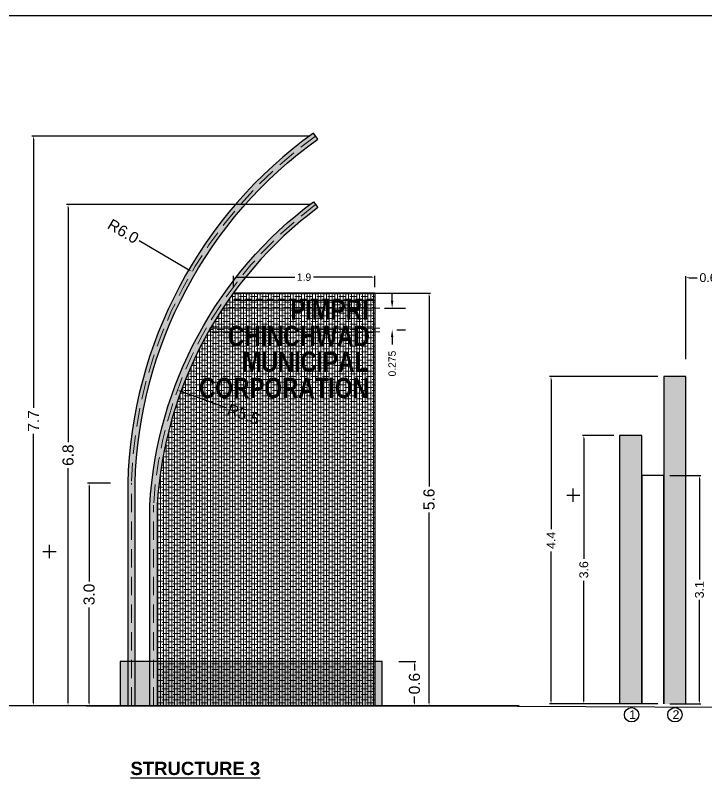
# Model space of a CAD drawing. Header units: metres. Extents: x 6 to 601, y -20 to 118.
# Drawn here: x 57.08 to 66.44, y 13.53 to 24.06 of the extents above; entities that cross this region are included whole.
import ezdxf

# ---------------------------------------------------------------- set-up
doc = ezdxf.new("R2010")
doc.units = ezdxf.units.M
doc.header["$MEASUREMENT"] = 0
for name, pattern in [('ACAD_ISO02W100', [15, 12, -3]), ('DASHED', [0.75, 0.5, -0.25]), ('HIDDEN', [0.375, 0.25, -0.125])]:
    doc.linetypes.add(name, pattern=pattern)
doc.layers.add('grid', color=8, linetype='ACAD_ISO02W100', lineweight=0)
for name, color, linetype in [('HATCH', 8, 'Continuous'), ('PEDESTAL', 240, 'HIDDEN'), ('ProfileEdges', 7, 'Continuous')]:
    doc.layers.add(name, color=color, linetype=linetype)
doc.styles.add('AR', font='arial.ttf')
doc.styles.add('ARIAL', font='arialbd.ttf', dxfattribs={"width": 0.8})
doc.styles.get("Standard").update_dxf_attribs({"font": 'arial.ttf'})
doc.dimstyles.get("Standard").update_dxf_attribs({"dimtxt": 0.18, "dimasz": 0.18, "dimexe": 0.18, "dimexo": 0.0625, "dimgap": 0.09, "dimtad": 0, "dimdec": 4, "dimzin": 0, "dimdsep": 46, "dimtxsty": 'Standard', "dimcen": 0.09, "dimadec": 0, "dimazin": 0, "dimtfac": 1, "dimtdec": 4, "dimtofl": 0, "dimtmove": 0, "dimatfit": 3, "dimfxl": 1, "dimtolj": 1, "dimtzin": 0, "dimarcsym": 0})

# ---------------------------------------------------------------- blocks, each defined once
blk = doc.blocks.new('*D124')
at = {"color": 0, "lineweight": -2, "transparency": 16777216}
for p, q in [((61.78045211831555, 20.29633216897879), (62.70919517352543, 20.29633216897879)), ((62.68919517352543, 20.25633216897879), (62.68919517352543, 17.67282602982444)), ((62.68919517352543, 14.73633216897842), (62.68919517352543, 17.31983830813277)), ((62.03266777854729, 14.69633216897842), (62.70919517352544, 14.69633216897842))]:
    blk.add_line(p, q, dxfattribs=at)
at = {"color": 0, "transparency": 16777216}
for points in [[(62.68252850685876, 20.25633216897879), (62.69586184019209, 20.25633216897879), (62.68919517352543, 20.29633216897879)], [(62.68252850685877, 14.73633216897842), (62.6958618401921, 14.73633216897842), (62.68919517352543, 14.69633216897842)]]:
    blk.add_solid(points, dxfattribs=at)
at = {"layer": 'Defpoints', "color": 0, "transparency": 16777216}
for p in [(61.70045211831555, 20.29633216897879), (61.95266777854729, 14.69633216897842), (62.68919517352543, 14.69633216897842)]:
    blk.add_point(p, dxfattribs=at)
at = {"color": 0, "transparency": 16777216, "insert": (62.68919517352542, 17.49633216897858), "char_height": 0.15, "attachment_point": 5, "rotation": 90}
blk.add_mtext('\\A1;5.6', dxfattribs=at)
blk = doc.blocks.new('*D115')
at = {"color": 0, "lineweight": -2, "transparency": 16777216}
for p, q in [((60.03363796378312, 20.37633216897878), (60.03363796378312, 20.53192109098906)), ((60.07363796378312, 20.51192109098906), (60.86672722314336, 20.51192109098906)), ((61.91266777854727, 20.51192109098906), (61.11957851918702, 20.51192109098906)), ((61.95266777854727, 20.37633216897878), (61.95266777854727, 20.53192109098906))]:
    blk.add_line(p, q, dxfattribs=at)
at = {"color": 0, "transparency": 16777216}
for points in [[(60.07363796378312, 20.51858775765573), (60.07363796378312, 20.50525442432239), (60.03363796378312, 20.51192109098906)], [(61.91266777854727, 20.51858775765573), (61.91266777854727, 20.50525442432239), (61.95266777854727, 20.51192109098906)]]:
    blk.add_solid(points, dxfattribs=at)
at = {"layer": 'Defpoints', "color": 0, "transparency": 16777216}
for p in [(60.03363796378312, 20.51192109098906), (60.03363796378312, 20.29633216897878), (61.95266777854727, 20.29633216897878)]:
    blk.add_point(p, dxfattribs=at)
at = {"color": 0, "transparency": 16777216, "insert": (60.99315287116519, 20.51192109098906), "char_height": 0.1, "attachment_point": 5}
blk.add_mtext('\\A1;1.9', dxfattribs=at)
blk = doc.blocks.new('*D98')
at = {"color": 0, "lineweight": -2, "transparency": 16777216}
for p, q in [((58.36775364328624, 17.71633216897704), (58.05686175625559, 17.71633216897704)), ((58.07686175625559, 17.67633216897704), (58.07686175625559, 16.38257023173353)), ((58.0768617562556, 14.73633216897842), (58.07686175625559, 16.03009410622193)), ((58.36775364328624, 14.69633216897842), (58.05686175625559, 14.69633216897842))]:
    blk.add_line(p, q, dxfattribs=at)
at = {"color": 0, "transparency": 16777216}
for points in [[(58.07019508958892, 17.67633216897704), (58.08352842292226, 17.67633216897704), (58.07686175625559, 17.71633216897704)], [(58.07019508958893, 14.73633216897842), (58.08352842292226, 14.73633216897842), (58.0768617562556, 14.69633216897842)]]:
    blk.add_solid(points, dxfattribs=at)
at = {"layer": 'Defpoints', "color": 0, "transparency": 16777216}
for p in [(58.44775364328623, 17.71633216897704), (58.0768617562556, 14.69633216897842), (58.44775364328623, 14.69633216897842)]:
    blk.add_point(p, dxfattribs=at)
at = {"color": 0, "transparency": 16777216, "insert": (58.07686175625558, 16.20633216897771), "char_height": 0.15, "attachment_point": 5, "rotation": 90}
blk.add_mtext('\\A1;3.0', dxfattribs=at)
blk = doc.blocks.new('*D103')
at = {"color": 0, "linetype": 'DASHED', "lineweight": -2, "ltscale": 10, "transparency": 16777216}
for p, q in [((66.17476796384494, 19.39726495172938), (66.17476796384494, 20.52512393182203)), ((66.21476796384495, 20.50512393182203), (66.32557287516936, 20.50512393182203)), ((66.7347679638453, 20.50512393182203), (66.62396305252271, 20.50512393182203)), ((66.7747679638453, 19.39726495172938), (66.7747679638453, 20.52512393182203))]:
    blk.add_line(p, q, dxfattribs=at)
at = {"color": 0, "linetype": 'DASHED', "ltscale": 10, "transparency": 16777216}
for points in [[(66.21476796384495, 20.51179059848869), (66.21476796384495, 20.49845726515536), (66.17476796384494, 20.50512393182203)], [(66.7347679638453, 20.51179059848869), (66.7347679638453, 20.49845726515536), (66.7747679638453, 20.50512393182203)]]:
    blk.add_solid(points, dxfattribs=at)
at = {"layer": 'Defpoints', "color": 0, "linetype": 'DASHED', "ltscale": 10, "transparency": 16777216}
for p in [(66.7747679638453, 20.50512393182203), (66.17476796384494, 19.31726495172938), (66.7747679638453, 19.31726495172938)]:
    blk.add_point(p, dxfattribs=at)
at = {"color": 0, "linetype": 'DASHED', "ltscale": 10, "transparency": 16777216, "insert": (66.47476796384603, 20.50512393182203), "char_height": 0.12, "attachment_point": 5}
blk.add_mtext('\\A1;0.6', dxfattribs=at)
blk = doc.blocks.new('*D120')
at = {"color": 0, "linetype": 'DASHED', "lineweight": -2, "ltscale": 10, "transparency": 16777216}
for p, q in [((65.19476796384534, 18.36260833622897), (64.76901365495796, 18.36260833622897)), ((64.78901365495796, 18.32260833622897), (64.78901365495796, 16.69063764199966)), ((64.78901365495796, 14.76035862580584), (64.78901365495796, 16.39232932003514)), ((65.19476796384534, 14.72035862580584), (64.76901365495796, 14.72035862580584))]:
    blk.add_line(p, q, dxfattribs=at)
at = {"color": 0, "linetype": 'DASHED', "ltscale": 10, "transparency": 16777216}
for points in [[(64.7823469882913, 18.32260833622897), (64.79568032162462, 18.32260833622897), (64.78901365495796, 18.36260833622897)], [(64.7823469882913, 14.76035862580584), (64.79568032162462, 14.76035862580584), (64.78901365495796, 14.72035862580584)]]:
    blk.add_solid(points, dxfattribs=at)
at = {"layer": 'Defpoints', "color": 0, "linetype": 'DASHED', "ltscale": 10, "transparency": 16777216}
for p in [(65.27476796384533, 18.36260833622897), (64.78901365495796, 14.72035862580584), (65.27476796384533, 14.72035862580584)]:
    blk.add_point(p, dxfattribs=at)
at = {"color": 0, "linetype": 'DASHED', "ltscale": 10, "transparency": 16777216, "insert": (64.78901365495794, 16.54148348101738), "char_height": 0.12, "attachment_point": 5, "rotation": 90}
blk.add_mtext('\\A1;3.6', dxfattribs=at)
blk = doc.blocks.new('*D107')
at = {"color": 0, "linetype": 'DASHED', "lineweight": -2, "ltscale": 10, "transparency": 16777216}
for p, q in [((65.7947679638457, 19.16230810441289), (64.32422250111158, 19.16230810441289)), ((64.34422250111157, 19.12230810441289), (64.34422250111157, 17.09273854928399)), ((64.34422250111157, 14.76035862580584), (64.34422250111157, 16.78992818093474)), ((65.7947679638457, 14.72035862580584), (64.32422250111158, 14.72035862580584))]:
    blk.add_line(p, q, dxfattribs=at)
at = {"color": 0, "linetype": 'DASHED', "ltscale": 10, "transparency": 16777216}
for points in [[(64.33755583444491, 19.12230810441289), (64.35088916777823, 19.12230810441289), (64.34422250111157, 19.16230810441289)], [(64.33755583444491, 14.76035862580584), (64.35088916777823, 14.76035862580584), (64.34422250111157, 14.72035862580584)]]:
    blk.add_solid(points, dxfattribs=at)
at = {"layer": 'Defpoints', "color": 0, "linetype": 'DASHED', "ltscale": 10, "transparency": 16777216}
for p in [(65.8747679638457, 19.16230810441289), (64.34422250111157, 14.72035862580584), (65.8747679638457, 14.72035862580584)]:
    blk.add_point(p, dxfattribs=at)
at = {"color": 0, "linetype": 'DASHED', "ltscale": 10, "transparency": 16777216, "insert": (64.34422250111156, 16.94133336510934), "char_height": 0.12, "attachment_point": 5, "rotation": 90}
blk.add_mtext('\\A1;4.4', dxfattribs=at)
blk = doc.blocks.new('*D112')
at = {"color": 0, "linetype": 'DASHED', "lineweight": -2, "ltscale": 10, "transparency": 16777216}
for p, q in [((65.9547679638457, 17.8203586258062), (66.37832171637986, 17.8203586258062)), ((66.35832171637986, 17.7803586258062), (66.35832171637986, 16.40797117696563)), ((66.35832171637986, 14.76035862580584), (66.35832171637986, 16.1327460746464)), ((65.9547679638457, 14.72035862580584), (66.37832171637986, 14.72035862580584))]:
    blk.add_line(p, q, dxfattribs=at)
at = {"color": 0, "linetype": 'DASHED', "ltscale": 10, "transparency": 16777216}
for points in [[(66.3516550497132, 17.7803586258062), (66.36498838304652, 17.7803586258062), (66.35832171637986, 17.8203586258062)], [(66.3516550497132, 14.76035862580584), (66.36498838304652, 14.76035862580584), (66.35832171637986, 14.72035862580584)]]:
    blk.add_solid(points, dxfattribs=at)
at = {"layer": 'Defpoints', "color": 0, "linetype": 'DASHED', "ltscale": 10, "transparency": 16777216}
for p in [(65.8747679638457, 17.8203586258062), (65.8747679638457, 14.72035862580584), (66.35832171637986, 14.72035862580584)]:
    blk.add_point(p, dxfattribs=at)
at = {"color": 0, "linetype": 'DASHED', "ltscale": 10, "transparency": 16777216, "insert": (66.35832171637985, 16.270358625806), "char_height": 0.12, "attachment_point": 5, "rotation": 90}
blk.add_mtext('\\A1;3.1', dxfattribs=at)
blk = doc.blocks.new('*D87')
at = {"color": 0, "lineweight": -2, "transparency": 16777216}
for p, q in [((62.18854663149825, 20.19208704802428), (62.18854663149825, 20.29208704802427)), ((62.08306468048821, 20.09208704802428), (62.36854663149825, 20.09208704802428)), ((62.25104663147275, 19.79858886310854), (62.36854663149825, 19.79858886310854)), ((62.18854663149825, 19.69858886310854), (62.18854663149825, 19.59858886310854))]:
    blk.add_line(p, q, dxfattribs=at)
at = {"color": 0, "transparency": 16777216}
for points in [[(62.17187996483158, 20.19208704802428), (62.20521329816491, 20.19208704802428), (62.18854663149825, 20.09208704802428)], [(62.17187996483158, 19.69858886310854), (62.20521329816491, 19.69858886310854), (62.18854663149825, 19.79858886310854)]]:
    blk.add_solid(points, dxfattribs=at)
at = {"layer": 'Defpoints', "color": 0, "transparency": 16777216}
for p in [(62.02056468048821, 20.09208704802428), (62.18854663147275, 19.79858886310854), (62.18854663149825, 19.79858886310854)]:
    blk.add_point(p, dxfattribs=at)
at = {"color": 0, "transparency": 16777216, "insert": (62.18854663149824, 19.33948927238546), "char_height": 0.1, "attachment_point": 5, "rotation": 90}
blk.add_mtext('\\A1;0.275', dxfattribs=at)
blk = doc.blocks.new('*D64')
at = {"color": 0, "lineweight": -2, "transparency": 16777216}
for p, q in [((61.06969335040976, 21.49633216897951), (57.7710202363094, 21.49633216897951)), ((57.7910202363094, 21.45633216897951), (57.7910202363094, 18.27343994524091)), ((57.79102023630941, 14.73633216897842), (57.7910202363094, 17.91922439271703)), ((61.06969335040976, 14.69633216897842), (57.7710202363094, 14.69633216897842))]:
    blk.add_line(p, q, dxfattribs=at)
at = {"color": 0, "transparency": 16777216}
for points in [[(57.78435356964273, 21.45633216897951), (57.79768690297607, 21.45633216897951), (57.7910202363094, 21.49633216897951)], [(57.78435356964274, 14.73633216897842), (57.79768690297607, 14.73633216897842), (57.79102023630941, 14.69633216897842)]]:
    blk.add_solid(points, dxfattribs=at)
at = {"layer": 'Defpoints', "color": 0, "transparency": 16777216}
for p in [(61.14969335040976, 21.49633216897951), (57.79102023630941, 14.69633216897842), (61.14969335040976, 14.69633216897842)]:
    blk.add_point(p, dxfattribs=at)
at = {"color": 0, "transparency": 16777216, "insert": (57.79102023630939, 18.09633216897895), "char_height": 0.15, "attachment_point": 5, "rotation": 90}
blk.add_mtext('\\A1;6.8', dxfattribs=at)
blk = doc.blocks.new('*D65')
at = {"color": 0, "lineweight": -2, "transparency": 16777216}
for p, q in [((61.06969335040795, 22.42682563467157), (57.30035460588877, 22.42682563467157)), ((57.32035460588877, 22.38682563467157), (57.32035460588877, 18.73751000687274)), ((57.32035460588878, 14.73633216897842), (57.32035460588877, 18.38564779677725)), ((61.06969335040795, 14.69633216897842), (57.30035460588878, 14.69633216897842))]:
    blk.add_line(p, q, dxfattribs=at)
at = {"color": 0, "transparency": 16777216}
for points in [[(57.31368793922211, 22.38682563467157), (57.32702127255544, 22.38682563467157), (57.32035460588877, 22.42682563467157)], [(57.31368793922211, 14.73633216897842), (57.32702127255545, 14.73633216897842), (57.32035460588878, 14.69633216897842)]]:
    blk.add_solid(points, dxfattribs=at)
at = {"layer": 'Defpoints', "color": 0, "transparency": 16777216}
for p in [(61.14969335040794, 22.42682563467157), (57.32035460588878, 14.69633216897842), (61.14969335040794, 14.69633216897842)]:
    blk.add_point(p, dxfattribs=at)
at = {"color": 0, "transparency": 16777216, "insert": (57.32035460588877, 18.56157890182497), "char_height": 0.15, "attachment_point": 5, "rotation": 90}
blk.add_mtext('\\A1;7.7', dxfattribs=at)
blk = doc.blocks.new('*D73')
at = {"color": 0, "lineweight": -2, "transparency": 16777216}
for p, q in [((51.97526493382021, 19.2457429659301), (53.11213187935719, 18.74420025629668)), ((57.54035739475717, 16.70063459711346), (57.54035739475717, 16.88063459711346)), ((57.45035739475717, 16.79063459711346), (57.63035739475716, 16.79063459711346))]:
    blk.add_line(p, q, dxfattribs=at)
at = {"color": 0, "transparency": 16777216}
blk.add_solid([(53.1148227411467, 18.75029974047768), (53.10944101756768, 18.73810077211568), (53.14872878444316, 18.72805508555962)], dxfattribs=at)
at = {"layer": 'Defpoints', "color": 0, "transparency": 16777216}
for p in [(53.14872878444316, 18.72805508555962), (57.54035739475717, 16.79063459711346)]:
    blk.add_point(p, dxfattribs=at)
at = {"color": 0, "transparency": 16777216, "insert": (51.74792912837786, 19.34603492736487), "char_height": 0.15, "attachment_point": 5, "rotation": 336.19474147003757}
blk.add_mtext('\\A1;R4.8', dxfattribs=at)
blk = doc.blocks.new('*D75')
at = {"color": 0, "lineweight": -2, "transparency": 16777216}
for p, q in [((58.75365737997815, 21.00942721648412), (59.43766083032451, 20.6081465507075)), ((64.64646737803582, 17.46232372070737), (64.64646737803582, 17.64232372070737)), ((64.55646737803582, 17.55232372070737), (64.73646737803583, 17.55232372070737))]:
    blk.add_line(p, q, dxfattribs=at)
at = {"color": 0, "transparency": 16777216}
blk.add_solid([(59.44103425257131, 20.61389672173011), (59.43428740807772, 20.60239637968488), (59.47216185646018, 20.58790601722673)], dxfattribs=at)
at = {"layer": 'Defpoints', "color": 0, "transparency": 16777216}
for p in [(59.47216185646018, 20.58790601722673), (64.64646737803582, 17.55232372070737)]:
    blk.add_point(p, dxfattribs=at)
at = {"color": 0, "transparency": 16777216, "insert": (58.53969394768574, 21.13495200516563), "char_height": 0.15, "attachment_point": 5, "rotation": 329.6013569391884}
blk.add_mtext('\\A1;R6.0', dxfattribs=at)
blk = doc.blocks.new('*D76')
at = {"color": 0, "lineweight": -2, "transparency": 16777216}
blk.add_line((59.93646835900948, 18.73808907683112), (59.31286349952906, 18.96643608459252), dxfattribs=at)
at = {"color": 0, "transparency": 16777216}
blk.add_solid([(59.3151558038665, 18.97269625913234), (59.31057119519163, 18.9601759100527), (59.27530245229013, 18.98018991061713)], dxfattribs=at)
at = {"layer": 'Defpoints', "color": 0, "transparency": 16777216}
for p in [(59.27530245229013, 18.98018991061713), (64.43994644764304, 17.08903883223342)]:
    blk.add_point(p, dxfattribs=at)
at = {"color": 0, "transparency": 16777216, "insert": (60.17017762744111, 18.65251114824196), "char_height": 0.15, "attachment_point": 5, "rotation": 339.8886540868767}
blk.add_mtext('\\A1;R5.5', dxfattribs=at)
blk = doc.blocks.new('*D79')
at = {"color": 0, "lineweight": -2, "transparency": 16777216}
for p, q in [((62.27766711141918, 15.29572147386194), (62.51140457811547, 15.29572147386194)), ((62.49140457811547, 15.25572147386194), (62.49140457811547, 15.17252068226784)), ((62.49140457811547, 14.73633216898206), (62.49140457811547, 14.81953296057616)), ((62.35766711142274, 14.69633216898206), (62.51140457811547, 14.69633216898206))]:
    blk.add_line(p, q, dxfattribs=at)
at = {"color": 0, "transparency": 16777216}
for points in [[(62.4847379114488, 15.25572147386194), (62.49807124478214, 15.25572147386194), (62.49140457811547, 15.29572147386194)], [(62.4847379114488, 14.73633216898206), (62.49807124478214, 14.73633216898206), (62.49140457811547, 14.69633216898206)]]:
    blk.add_solid(points, dxfattribs=at)
at = {"layer": 'Defpoints', "color": 0, "transparency": 16777216}
for p in [(62.19766711141918, 15.29572147386194), (62.27766711142274, 14.69633216898206), (62.49140457811547, 14.69633216898206)]:
    blk.add_point(p, dxfattribs=at)
at = {"color": 0, "transparency": 16777216, "insert": (62.49140457811546, 14.99602682142198), "char_height": 0.15, "attachment_point": 5, "rotation": 90}
blk.add_mtext('\\A1;0.6', dxfattribs=at)

msp = doc.modelspace()

# ---------------------------------------------------------------- hatches: boundary and pattern name
at = {"lineweight": 0, "true_color": 0xc7c8ca, "transparency": 33554559}
h = msp.add_hatch(color=9, dxfattribs=at)
h.dxf.hatch_style = 1
h.paths.add_polyline_path([(61.1788379118409, 22.38619812503771), (61.12054878897493, 22.46745314430177, 0.2345153122999749), (58.59969335040682, 17.71633216897885), (58.59969335040682, 14.69633216897842), (58.69969335040719, 14.69633216897842), (58.69969335040719, 17.71633216897885, -0.2343880985279297)])
h = msp.add_hatch(color=9, dxfattribs=at)
h.dxf.hatch_style = 1
h.paths.add_polyline_path([(61.11978195861434, 21.53639847203908), (61.14969335040792, 21.49633216897769, 0.2209868305226091), (58.94969335040719, 17.41633216897776), (58.94969335040719, 14.69633216897842), (58.89969335040792, 14.69633216897842), (58.89969335040792, 17.41633216897776, -0.2211461594283123)])
h.paths.add_polyline_path([(61.14969335040792, 21.49633216897769), (61.17960474219967, 21.45626586591629, 0.2207344860275304), (58.99969335040646, 17.41779906591751), (58.99969335040646, 14.69633216897842), (58.94969335040719, 14.69633216897842), (58.94969335040719, 17.41633216897776, -0.2209868305226107)])
at = {"lineweight": 0, "true_color": 0x636466, "transparency": 33554559}
h = msp.add_hatch(dxfattribs=at)
h.set_pattern_fill('ANSI38', color=251, scale=0.3, angle=45)
h.set_pattern_definition([(90, (-10379.26515615096, -10901.88739497348), (-0.03750000000000001, 0), []), (180, (-10379.26515615096, -10901.88739497348), (-0.07500000000000001, -0.03749999999999999), [0.09375, -0.05624999999999999])])
edge = h.paths.add_edge_path()
edge.add_line((60.03363796378312, 20.29633216897878), (61.95266777854727, 20.29633216897878))
edge.add_line((61.95266777854727, 20.29633216897878), (61.95266777854727, 14.69633216897842))
edge.add_line((61.95266777854727, 14.69633216897842), (58.99969335040646, 14.69633216897842))
edge.add_line((58.99969335040646, 14.69633216897842), (58.99969335040646, 17.41779906591751))
edge.add_arc((64.44068835433632, 17.08839853540508), 5.450956919871182, 143.9487728864696, 176.5355136437723, ccw=False)
h.paths.add_polyline_path([(60.06361006539032, 19.08604498080263), (60.06361006539032, 19.2660449808011)], flags=16)
at = {"lineweight": 0, "true_color": 0xc7c8ca, "transparency": 33554559}
h = msp.add_hatch(color=9, dxfattribs=at)
h.dxf.hatch_style = 1
h.paths.add_polyline_path([(66.17476796384494, 19.16230810441289), (65.87476796384567, 19.16230810441289), (65.87476796384567, 14.72035862580583), (66.17476796384494, 14.72035862580583)])
h = msp.add_hatch(color=9, dxfattribs=at)
h.dxf.hatch_style = 1
h.paths.add_polyline_path([(65.2747679638453, 14.72035862580583), (65.5747679638464, 14.72035862580583), (65.5747679638464, 18.36260833622896), (65.2747679638453, 18.36260833622896)])
at = {"true_color": 0xf27172, "transparency": 33554687}
h = msp.add_hatch(color=11, dxfattribs=at)
h.dxf.hatch_style = 1
h.paths.add_polyline_path([(62.05266777854763, 15.29572147386193), (58.49969335040646, 15.29572147386193), (58.49969335040646, 14.69633216898205), (62.05266777854763, 14.695497452278)])

# ---------------------------------------------------------------- linework, layer by layer
at = {"lineweight": 0}
for p, q in [((59.8919757165188, 20.09208704802427), (62.02056468048818, 20.09208704802427)), ((59.71122752566794, 19.82128453384416), (62.02056468048818, 19.82128453384416)), ((59.71122752566794, 19.77128453384489), (62.02056468048818, 19.77128453384489))]:
    msp.add_line(p, q, dxfattribs=at)
at = {"lineweight": 30}
for p, q in [((63.91244567035778, 14.69633216897842), (46.94854841066103, 14.69633216897842)), ((58.03919975278791, 14.69633216897842), (63.91244567035778, 14.69633216897842)), ((62.94773288528654, 14.69633216897842), (73.99178168642925, 14.6446403497323))]:
    msp.add_line(p, q, dxfattribs=at)
msp.add_lwpolyline([(61.12054878897493, 22.46745314430177, 0.234515312299973), (58.59969335040682, 17.71633216897885), (58.59969335040682, 14.69633216897842), (58.69969335040719, 14.69633216897842), (58.69969335040719, 17.71633216897885, -0.2343880985279284), (61.1788379118409, 22.38619812503771)], format="xyb", close=True)
msp.add_lwpolyline([(58.99969335040646, 17.41633216897776), (58.99969335040646, 14.69633216897842), (58.89969335040792, 14.69633216897842), (58.89969335040792, 17.41633216897776, -0.2211461594283109), (61.11978195861434, 21.53639847203908), (61.17960474219967, 21.45626586591629, 0.2208051707073245), (58.9996047422012, 17.41633216897776)], format="xyb")
for points in [[(66.17476796384494, 14.72035862580583), (66.17476796384494, 19.16230810441289), (65.87476796384567, 19.16230810441289), (65.87476796384567, 14.72035862580583)], [(65.5747679638464, 14.72035862580583), (65.5747679638464, 18.36260833622896), (65.2747679638453, 18.36260833622896), (65.2747679638453, 14.72035862580583)]]:
    msp.add_lwpolyline(points)
for centre in [(65.4373506116774, 14.57368673720725), (66.02547651061855, 14.57368673720725)]:
    msp.add_circle(centre, 0.09742578797283351)
at = {"layer": 'Defpoints', "color": 1, "lineweight": 30}
msp.add_lwpolyline([(46.43625124588857, 24.06295960971352), (77.49952582693209, 24.06295960971352), (77.49952582693209, 3.184333511961313), (46.43625124588857, 3.184333511961313)], close=True, dxfattribs=at)
at = {"layer": 'grid', "linetype": 'HIDDEN'}
for points in [[(58.64969335040792, 14.69633216897842), (58.64969335040792, 17.71633216897885)], [(58.94969335040719, 14.69633216897842), (58.94969335040719, 17.41633216897776)]]:
    msp.add_lwpolyline(points, dxfattribs=at)
for centre, radius, start, end in [((64.646467378034, 17.55232372070554), 5.999016378501974, 125.6541542654978, 178.4333826922207), ((64.43994644764484, 17.08903883223343), 5.500000000000004, 126.7430808946867, 176.5884341390321)]:
    msp.add_arc(centre, radius, start, end, dxfattribs=at)
at = {"layer": 'HATCH'}
for p, q in [((61.95266777854727, 20.29633216897878), (60.03363796378312, 20.29633216897696)), ((61.95266777854727, 20.19633216897842), (60.03363796378312, 20.1963321689766))]:
    msp.add_line(p, q, dxfattribs=at)
msp.add_lwpolyline([(65.87476796384567, 14.72035862580583), (65.87476796384567, 17.82035862580619), (65.5747679638464, 17.82035862580619), (65.5747679638464, 14.72035862580583)], dxfattribs=at)
at = {"layer": 'PEDESTAL', "linetype": 'Continuous', "ltscale": 0.5, "transparency": 33554687}
msp.add_lwpolyline([(62.05266777854763, 14.695497452278), (62.05266777854763, 15.29572147386193), (58.49969335040646, 15.29572147386193), (58.49969335040646, 14.69633216898205)], close=True, dxfattribs=at)
at = {"layer": 'ProfileEdges', "color": 32, "true_color": 0xcd6928}
msp.add_lwpolyline([(60.03363796378312, 20.29633216897878), (61.95266777854727, 20.29633216897878), (61.95266777854727, 14.69633216897842)], dxfattribs=at)

# ---------------------------------------------------------------- texts
at = {"layer": 'ProfileEdges'}
for s, width, gutter_width, insert, char_height, attachment_point, style in [('\\pxql;PIMPRI ', 1.20941437776796, 0.832727272727274, (62.01706889252659, 20.20893608175925), 0.2748, 3, 'ARIAL'), ('\\pxql;CHINCHWAD ', 1.20941437776796, 0.832727272727274, (61.16755460354966, 19.85265382259263), 0.2748, 3, 'ARIAL'), ('\\pxql;MUNICIPAL', 1.20941437776796, 0.832727272727274, (61.36755953742272, 19.50088182752575), 0.2748, 3, 'ARIAL'), ('\\pxql;CORPORATION', 1.20941437776796, 0.832727272727274, (60.77823403958814, 19.14659199557377), 0.2748, 3, 'ARIAL'), ('1', 2.826833377745672, 1, (65.40448773814228, 14.63482351681), 0.12, 1, 'AR'), ('2', 2.826833377745672, 1, (65.99261363708524, 14.63482351681), 0.12, 1, 'AR'), ('{\\fArial|b1|i0|c0|p34;\\LSTRUCTURE 3}', 8.967783655600329, 1, (58.63778007403403, 13.93588442251189), 0.18, 1, 'AR')]:
    msp.add_mtext_dynamic_manual_height_columns(s, width=width, gutter_width=gutter_width, heights=[0], dxfattribs=dict(at, insert=insert, char_height=char_height, attachment_point=attachment_point, style=style))

# ---------------------------------------------------------------- dimensions: what is measured, and where the dimension line sits
for base, p1, p2, angle, override, picture, middle in [((57.32035460588878, 14.69633216897842), (61.14969335040792, 22.42682563467156), (61.14969335040792, 14.69633216897842), 90, {"dimtxt": 0.15, "dimasz": 0.04, "dimexe": 0.02, "dimexo": 0.08, "dimgap": 0.04, "dimdec": 1, "dimtdec": 1}, '*D65', (57.32035460588877, 18.56157890182497)), ((57.79102023630941, 14.69633216897842), (61.14969335040973, 21.49633216897951), (61.14969335040973, 14.69633216897842), 90, {"dimtxt": 0.15, "dimasz": 0.04, "dimexe": 0.02, "dimexo": 0.08, "dimgap": 0.04, "dimdec": 1, "dimtdec": 1}, '*D64', (57.79102023630939, 18.09633216897895)), ((60.03363796378312, 20.51192109098906), (61.95266777854727, 20.29633216897878), (60.03363796378312, 20.29633216897878), 180, {"dimtxt": 0.1, "dimasz": 0.04, "dimexe": 0.02, "dimexo": 0.08, "dimgap": 0.04, "dimdec": 1, "dimtdec": 1}, '*D115', (60.99315287116519, 20.51192109098906)), ((62.68919517352543, 14.69633216897842), (61.70045211831552, 20.29633216897878), (61.95266777854727, 14.69633216897842), 90, {"dimtxt": 0.15, "dimasz": 0.04, "dimexe": 0.02, "dimexo": 0.08, "dimgap": 0.04, "dimdec": 1, "dimtdec": 1}, '*D124', (62.68919517352542, 17.49633216897858)), ((58.0768617562556, 14.69633216897842), (58.44775364328621, 17.71633216897703), (58.44775364328621, 14.69633216897842), 90, {"dimtxt": 0.15, "dimasz": 0.04, "dimexe": 0.02, "dimexo": 0.08, "dimgap": 0.04, "dimdec": 1, "dimtdec": 1}, '*D98', (58.07686175625558, 16.20633216897771)), ((62.49140457811547, 14.69633216898206), (62.19766711141915, 15.29572147386193), (62.27766711142272, 14.69633216898205), 90, {"dimtxt": 0.15, "dimasz": 0.04, "dimexe": 0.02, "dimexo": 0.08, "dimgap": 0.04, "dimdec": 1, "dimtdec": 1}, '*D79', (62.49140457811546, 14.99602682142198))]:
    dim = msp.add_linear_dim(base=base, p1=p1, p2=p2, angle=angle, dimstyle='Standard', override=override)
    dim.commit()
    dim.dimension.update_dxf_attribs({"geometry": picture, "text_midpoint": middle})
for center, mpoint, picture, middle in [((64.64646737803582, 17.55232372070737), (59.47216185646018, 20.58790601722673), '*D75', (58.53969394768574, 21.13495200516563)), ((57.54035739475717, 16.79063459711346), (53.14872878444316, 18.72805508555962), '*D73', (51.74792912837786, 19.34603492736487)), ((64.43994644764304, 17.08903883223342), (59.27530245229013, 18.98018991061713), '*D76', (60.17017762744111, 18.65251114824196))]:
    dim = msp.add_radius_dim(center=center, mpoint=mpoint, dimstyle='Standard', override={"dimtxt": 0.15, "dimasz": 0.04, "dimexe": 0.02, "dimexo": 0.08, "dimgap": 0.04, "dimdec": 1, "dimtdec": 1})
    dim.commit()
    dim.dimension.update_dxf_attribs({"geometry": picture, "text_midpoint": middle, "dimtype": 164})
at = {"linetype": 'DASHED', "ltscale": 10}
dim = msp.add_linear_dim(base=(66.7747679638453, 20.50512393182203), p1=(66.17476796384494, 19.31726495172938), p2=(66.7747679638453, 19.31726495172938), dimstyle='Standard', override={"dimtxt": 0.12, "dimasz": 0.04, "dimexe": 0.02, "dimexo": 0.08, "dimgap": 0.04, "dimdec": 1, "dimtdec": 1}, dxfattribs=at)
dim.commit()
dim.dimension.update_dxf_attribs({"geometry": '*D103', "text_midpoint": (66.47476796384603, 20.50512393182203), "dimtype": 160})
dim = msp.add_linear_dim(base=(62.18854663149825, 19.79858886310854), p1=(62.02056468048818, 20.09208704802427), p2=(62.18854663147272, 19.79858886310853), angle=90, text='0.275', dimstyle='Standard', override={"dimtxt": 0.1, "dimasz": 0.1, "dimdec": 1, "dimtdec": 1})
dim.commit()
dim.dimension.update_dxf_attribs({"geometry": '*D87', "text_midpoint": (62.18854663149824, 19.33948927238546)})
for base, p1, p2, picture, middle in [((64.34422250111157, 14.72035862580584), (65.87476796384567, 19.16230810441289), (65.87476796384567, 14.72035862580583), '*D107', (64.34422250111156, 16.94133336510934)), ((64.78901365495796, 14.72035862580584), (65.2747679638453, 18.36260833622896), (65.2747679638453, 14.72035862580583), '*D120', (64.78901365495794, 16.54148348101738)), ((66.35832171637986, 14.72035862580584), (65.87476796384567, 17.82035862580619), (65.87476796384567, 14.72035862580583), '*D112', (66.35832171637985, 16.270358625806))]:
    dim = msp.add_linear_dim(base=base, p1=p1, p2=p2, angle=90, dimstyle='Standard', override={"dimtxt": 0.12, "dimasz": 0.04, "dimexe": 0.02, "dimexo": 0.08, "dimgap": 0.04, "dimdec": 1, "dimtdec": 1}, dxfattribs=at)
    dim.commit()
    dim.dimension.update_dxf_attribs({"geometry": picture, "text_midpoint": middle})

doc.saveas('drawing.dxf')
